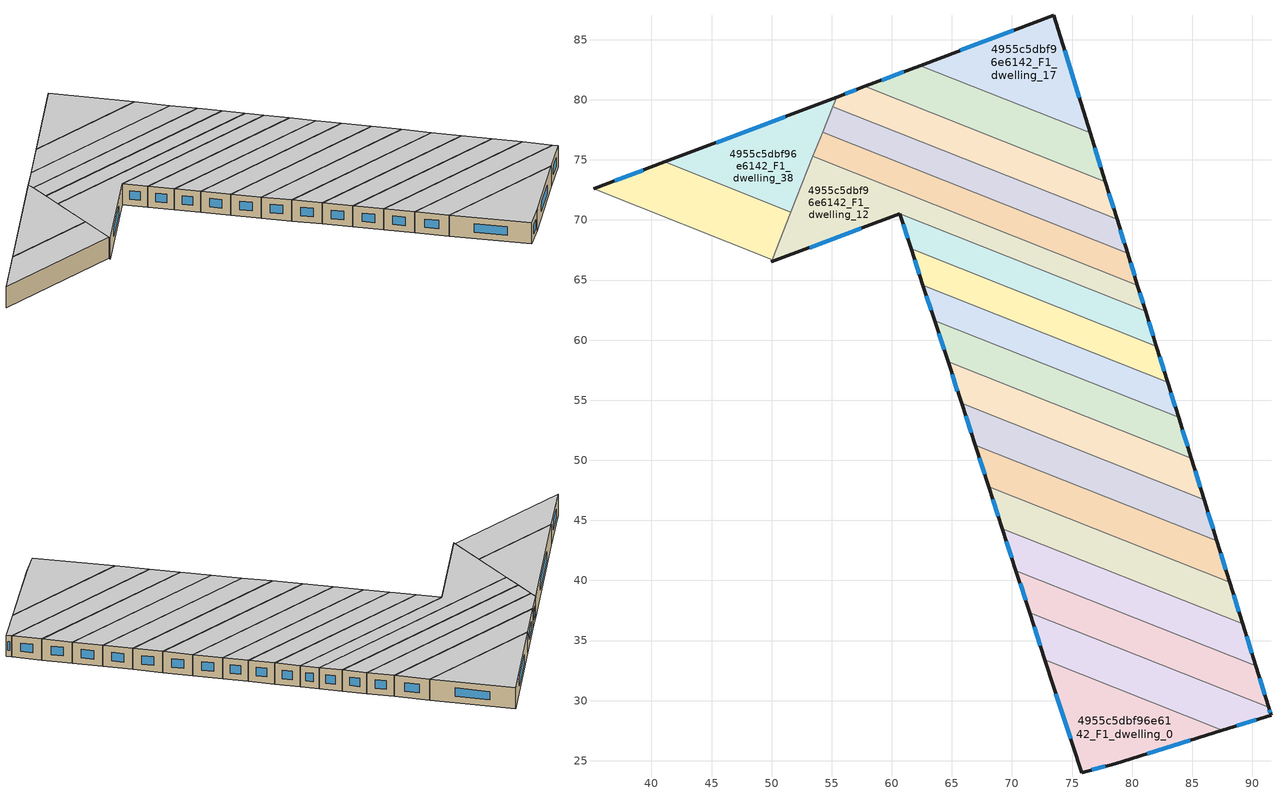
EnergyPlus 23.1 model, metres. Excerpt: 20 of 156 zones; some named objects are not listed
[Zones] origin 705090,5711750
4955c5dbf96e6142_F1_dwelling_0
 floor to 4955c5dbf96e6142_F0_dwelling_0 (EU_floor_Construction): 87.5,27.54 78.59,24.77 75.8,24 72.75,33.39 z3
 wall outside (EU_wall_Construction): 72.75,33.39 75.8,24 78.59,24.77 87.5,27.54 z3:6
 wall to 4955c5dbf96e6142_F1_dwelling_1 (EU_wall_Construction): 87.5,27.54 72.75,33.39 z3:6
 window (EU_Window_Construction): 81.26,25.6 84.83,26.71 / 76.64,24.23 77.76,24.54 / 73.66,30.58 74.89,26.81 z3.9:5.1
 ceiling to 4955c5dbf96e6142_F2_dwelling_0 (EU_floor_Construction): 87.5,27.54 72.75,33.39 75.8,24 78.59,24.77 z6
4955c5dbf96e6142_F1_dwelling_1
 floor to 4955c5dbf96e6142_F0_dwelling_1 (EU_floor_Construction): 91.36,29.43 91.55,28.8 87.5,27.54 72.75,33.39 71.47,37.32 z3
 wall outside (EU_wall_Construction): 71.47,37.32 72.75,33.39 / 87.5,27.54 91.55,28.8 91.36,29.43 z3:6
 wall to 4955c5dbf96e6142_F1_dwelling_2 (EU_wall_Construction): 91.36,29.43 71.47,37.32 z3:6
 window (EU_Window_Construction): 71.85,36.15 72.36,34.57 / 91.5,28.99 91.42,29.24 / 88.71,27.92 90.34,28.42 z3.9:5.1
 ceiling to 4955c5dbf96e6142_F2_dwelling_1 (EU_floor_Construction): 91.55,28.8 91.36,29.43 71.47,37.32 72.75,33.39 87.5,27.54 z6
4955c5dbf96e6142_F1_dwelling_10
 floor to 4955c5dbf96e6142_F0_dwelling_10 (EU_floor_Construction): 82.02,59.51 82.95,56.51 62.59,64.58 61.61,67.6 z3
 wall outside (EU_wall_Construction): 82.95,56.51 82.02,59.51 / 61.61,67.6 62.59,64.58 z3:6
 wall to 4955c5dbf96e6142_F1_dwelling_11 (EU_wall_Construction): 82.02,59.51 61.61,67.6 z3:6
 wall to 4955c5dbf96e6142_F1_dwelling_9 (EU_wall_Construction): 62.59,64.58 82.95,56.51 z3:6
 window (EU_Window_Construction): 82.67,57.41 82.3,58.61 / 61.91,66.7 62.3,65.49 z3.9:5.1
 ceiling to 4955c5dbf96e6142_F2_dwelling_10 (EU_floor_Construction): 82.95,56.51 82.02,59.51 61.61,67.6 62.59,64.58 z6
4955c5dbf96e6142_F1_dwelling_11
 floor to 4955c5dbf96e6142_F0_dwelling_11 (EU_floor_Construction): 81.12,62.41 82.02,59.51 61.61,67.6 60.66,70.53 z3
 wall outside (EU_wall_Construction): 82.02,59.51 81.12,62.41 / 60.66,70.53 61.61,67.6 z3:6
 wall to 4955c5dbf96e6142_F1_dwelling_12 (EU_wall_Construction): 81.12,62.41 60.66,70.53 z3:6
 window (EU_Window_Construction): 81.75,60.38 81.39,61.54 / 60.94,69.65 61.33,68.47 z3.9:5.1
 ceiling to 4955c5dbf96e6142_F2_dwelling_11 (EU_floor_Construction): 82.02,59.51 81.12,62.41 60.66,70.53 61.61,67.6 z6
4955c5dbf96e6142_F1_dwelling_12
 floor to 4955c5dbf96e6142_F0_dwelling_12 (EU_floor_Construction): 80.44,64.58 81.12,62.41 60.66,70.53 49.96,66.5 53.44,75.29 z3
 wall outside (EU_wall_Construction): 81.12,62.41 80.44,64.58 / 49.96,66.5 60.66,70.53 z3:6
 wall to 4955c5dbf96e6142_F1_dwelling_13 (EU_wall_Construction): 80.44,64.58 53.44,75.29 z3:6
 wall to 4955c5dbf96e6142_F1_dwelling_38 (EU_wall_Construction): 53.44,75.29 51.61,70.66 z3:6
 wall to 4955c5dbf96e6142_F1_dwelling_36 (EU_wall_Construction): 50.04,66.7 49.96,66.5 z3:6
 wall to 4955c5dbf96e6142_F1_dwelling_37 (EU_wall_Construction): 51.61,70.66 50.04,66.7 z3:6
 window (EU_Window_Construction): 80.91,63.06 80.65,63.93 / 53.16,67.71 57.46,69.32 z3.9:5.1
 ceiling to 4955c5dbf96e6142_F2_dwelling_12 (EU_floor_Construction): 81.12,62.41 80.44,64.58 53.44,75.29 49.96,66.5 60.66,70.53 z6
4955c5dbf96e6142_F1_dwelling_13
 floor to 4955c5dbf96e6142_F0_dwelling_13 (EU_floor_Construction): 79.62,67.22 80.44,64.58 53.44,75.29 54.24,77.29 z3
 wall outside (EU_wall_Construction): 80.44,64.58 79.62,67.22 z3:6
 wall to 4955c5dbf96e6142_F1_dwelling_14 (EU_wall_Construction): 79.62,67.22 54.24,77.29 z3:6
 wall to 4955c5dbf96e6142_F1_dwelling_38 (EU_wall_Construction): 54.24,77.29 53.44,75.29 z3:6
 window (EU_Window_Construction): 80.2,65.37 79.87,66.43 z3.9:5.1
 ceiling to 4955c5dbf96e6142_F2_dwelling_13 (EU_floor_Construction): 80.44,64.58 79.62,67.22 54.24,77.29 53.44,75.29 z6
4955c5dbf96e6142_F1_dwelling_14
 floor to 4955c5dbf96e6142_F0_dwelling_14 (EU_floor_Construction): 78.74,70.05 79.62,67.22 54.24,77.29 55.09,79.43 z3
 wall outside (EU_wall_Construction): 79.62,67.22 78.74,70.05 z3:6
 wall to 4955c5dbf96e6142_F1_dwelling_15 (EU_wall_Construction): 78.74,70.05 55.09,79.43 z3:6
 wall to 4955c5dbf96e6142_F1_dwelling_38 (EU_wall_Construction): 55.09,79.43 54.24,77.29 z3:6
 window (EU_Window_Construction): 79.36,68.07 79.01,69.2 z3.9:5.1
 ceiling to 4955c5dbf96e6142_F2_dwelling_14 (EU_floor_Construction): 79.62,67.22 78.74,70.05 55.09,79.43 54.24,77.29 z6
4955c5dbf96e6142_F1_dwelling_15
 floor to 4955c5dbf96e6142_F0_dwelling_15 (EU_floor_Construction): 77.77,73.18 78.74,70.05 55.09,79.43 55.4,80.22 57.77,81.11 z3
 wall outside (EU_wall_Construction): 57.77,81.11 55.4,80.22 / 78.74,70.05 77.77,73.18 z3:6
 wall to 4955c5dbf96e6142_F1_dwelling_16 (EU_wall_Construction): 77.77,73.18 57.77,81.11 z3:6
 wall to 4955c5dbf96e6142_F1_dwelling_38 (EU_wall_Construction): 55.4,80.22 55.09,79.43 z3:6
 window (EU_Window_Construction): 57.06,80.84 56.11,80.49 / 78.45,70.98 78.06,72.24 z3.9:5.1
 ceiling to 4955c5dbf96e6142_F2_dwelling_15 (EU_floor_Construction): 78.74,70.05 77.77,73.18 57.77,81.11 55.4,80.22 55.09,79.43 z6
4955c5dbf96e6142_F1_dwelling_16
 floor to 4955c5dbf96e6142_F0_dwelling_16 (EU_floor_Construction): 76.51,77.24 77.77,73.18 57.77,81.11 62.37,82.85 z3
 wall outside (EU_wall_Construction): 77.77,73.18 76.51,77.24 / 62.37,82.85 57.77,81.11 z3:6
 wall to 4955c5dbf96e6142_F1_dwelling_17 (EU_wall_Construction): 76.51,77.24 62.37,82.85 z3:6
 window (EU_Window_Construction): 77.4,74.39 76.89,76.02 / 60.99,82.33 59.15,81.63 z3.9:5.1
 ceiling to 4955c5dbf96e6142_F2_dwelling_16 (EU_floor_Construction): 77.77,73.18 76.51,77.24 62.37,82.85 57.77,81.11 z6
4955c5dbf96e6142_F1_dwelling_17
 floor to 4955c5dbf96e6142_F0_dwelling_17 (EU_floor_Construction): 73.47,87.04 76.51,77.24 62.37,82.85 z3
 wall outside (EU_wall_Construction): 76.51,77.24 73.47,87.04 62.37,82.85 z3:6
 window (EU_Window_Construction): 75.6,80.17 74.38,84.1 / 70.15,85.78 65.69,84.1 z3.9:5.1
 ceiling to 4955c5dbf96e6142_F2_dwelling_17 (EU_floor_Construction): 76.51,77.24 73.47,87.04 62.37,82.85 z6
4955c5dbf96e6142_F1_dwelling_2
 floor to 4955c5dbf96e6142_F0_dwelling_2 (EU_floor_Construction): 90.28,32.91 91.36,29.43 71.47,37.32 70.33,40.82 z3
 wall outside (EU_wall_Construction): 91.36,29.43 90.28,32.91 / 70.33,40.82 71.47,37.32 z3:6
 wall to 4955c5dbf96e6142_F1_dwelling_3 (EU_wall_Construction): 90.28,32.91 70.33,40.82 z3:6
 window (EU_Window_Construction): 91.03,30.48 90.6,31.87 / 70.67,39.78 71.13,38.37 z3.9:5.1
 ceiling to 4955c5dbf96e6142_F2_dwelling_2 (EU_floor_Construction): 91.36,29.43 90.28,32.91 70.33,40.82 71.47,37.32 z6
4955c5dbf96e6142_F1_dwelling_3
 floor to 4955c5dbf96e6142_F0_dwelling_3 (EU_floor_Construction): 89.2,36.38 90.28,32.91 70.33,40.82 69.19,44.32 z3
 wall outside (EU_wall_Construction): 90.28,32.91 89.2,36.38 / 69.19,44.32 70.33,40.82 z3:6
 wall to 4955c5dbf96e6142_F1_dwelling_4 (EU_wall_Construction): 89.2,36.38 69.19,44.32 z3:6
 window (EU_Window_Construction): 89.95,33.95 89.52,35.34 / 69.53,43.27 69.99,41.87 z3.9:5.1
 ceiling to 4955c5dbf96e6142_F2_dwelling_3 (EU_floor_Construction): 90.28,32.91 89.2,36.38 69.19,44.32 70.33,40.82 z6
4955c5dbf96e6142_F1_dwelling_37
 floor to 4955c5dbf96e6142_F0_dwelling_37 (EU_floor_Construction): 51.61,70.66 50.04,66.7 35.18,72.59 41.1,74.82 z3
 wall outside (EU_wall_Construction): 41.1,74.82 35.18,72.59 z3:6
 wall to 4955c5dbf96e6142_F1_dwelling_36 (EU_wall_Construction): 35.18,72.59 50.04,66.7 z3:6
 wall to 4955c5dbf96e6142_F1_dwelling_38 (EU_wall_Construction): 51.61,70.66 41.1,74.82 z3:6
 window (EU_Window_Construction): 39.33,74.16 36.95,73.26 z3.9:5.1
 ceiling to 4955c5dbf96e6142_F2_dwelling_37 (EU_floor_Construction): 50.04,66.7 51.61,70.66 41.1,74.82 35.18,72.59 z6
4955c5dbf96e6142_F1_dwelling_38
 floor to 4955c5dbf96e6142_F0_dwelling_38 (EU_floor_Construction): 55.4,80.22 51.61,70.66 41.1,74.82 z3
 wall outside (EU_wall_Construction): 55.4,80.22 41.1,74.82 z3:6
 window (EU_Window_Construction): 51.12,78.6 45.38,76.44 z3.9:5.1
 ceiling to 4955c5dbf96e6142_F2_dwelling_38 (EU_floor_Construction): 51.61,70.66 55.4,80.22 41.1,74.82 z6
4955c5dbf96e6142_F1_dwelling_4
 floor to 4955c5dbf96e6142_F0_dwelling_4 (EU_floor_Construction): 88.13,39.84 89.2,36.38 69.19,44.32 68.06,47.8 z3
 wall outside (EU_wall_Construction): 89.2,36.38 88.13,39.84 / 68.06,47.8 69.19,44.32 z3:6
 wall to 4955c5dbf96e6142_F1_dwelling_5 (EU_wall_Construction): 88.13,39.84 68.06,47.8 z3:6
 window (EU_Window_Construction): 88.88,37.42 88.45,38.8 / 68.4,46.76 68.85,45.36 z3.9:5.1
 ceiling to 4955c5dbf96e6142_F2_dwelling_4 (EU_floor_Construction): 89.2,36.38 88.13,39.84 68.06,47.8 69.19,44.32 z6
4955c5dbf96e6142_F1_dwelling_5
 floor to 4955c5dbf96e6142_F0_dwelling_5 (EU_floor_Construction): 87.06,43.29 88.13,39.84 68.06,47.8 66.93,51.27 z3
 wall outside (EU_wall_Construction): 88.13,39.84 87.06,43.29 / 66.93,51.27 68.06,47.8 z3:6
 wall to 4955c5dbf96e6142_F1_dwelling_6 (EU_wall_Construction): 87.06,43.29 66.93,51.27 z3:6
 window (EU_Window_Construction): 87.81,40.87 87.38,42.25 / 67.27,50.23 67.72,48.84 z3.9:5.1
 ceiling to 4955c5dbf96e6142_F2_dwelling_5 (EU_floor_Construction): 88.13,39.84 87.06,43.29 66.93,51.27 68.06,47.8 z6
4955c5dbf96e6142_F1_dwelling_6
 floor to 4955c5dbf96e6142_F0_dwelling_6 (EU_floor_Construction): 85.99,46.72 87.06,43.29 66.93,51.27 65.8,54.73 z3
 wall outside (EU_wall_Construction): 87.06,43.29 85.99,46.72 / 65.8,54.73 66.93,51.27 z3:6
 wall to 4955c5dbf96e6142_F1_dwelling_7 (EU_wall_Construction): 85.99,46.72 65.8,54.73 z3:6
 window (EU_Window_Construction): 86.74,44.32 86.31,45.7 / 66.14,53.69 66.59,52.31 z3.9:5.1
 ceiling to 4955c5dbf96e6142_F2_dwelling_6 (EU_floor_Construction): 87.06,43.29 85.99,46.72 65.8,54.73 66.93,51.27 z6
4955c5dbf96e6142_F1_dwelling_7
 floor to 4955c5dbf96e6142_F0_dwelling_7 (EU_floor_Construction): 84.92,50.15 85.99,46.72 65.8,54.73 64.68,58.18 z3
 wall outside (EU_wall_Construction): 85.99,46.72 84.92,50.15 / 64.68,58.18 65.8,54.73 z3:6
 wall to 4955c5dbf96e6142_F1_dwelling_8 (EU_wall_Construction): 84.92,50.15 64.68,58.18 z3:6
 window (EU_Window_Construction): 85.67,47.75 85.24,49.13 / 65.01,57.15 65.46,55.76 z3.9:5.1
 ceiling to 4955c5dbf96e6142_F2_dwelling_7 (EU_floor_Construction): 85.99,46.72 84.92,50.15 64.68,58.18 65.8,54.73 z6
4955c5dbf96e6142_F1_dwelling_8
 floor to 4955c5dbf96e6142_F0_dwelling_8 (EU_floor_Construction): 83.86,53.56 84.92,50.15 64.68,58.18 63.56,61.62 z3
 wall outside (EU_wall_Construction): 84.92,50.15 83.86,53.56 / 63.56,61.62 64.68,58.18 z3:6
 wall to 4955c5dbf96e6142_F1_dwelling_9 (EU_wall_Construction): 83.86,53.56 63.56,61.62 z3:6
 window (EU_Window_Construction): 84.61,51.17 84.18,52.54 / 63.89,60.59 64.34,59.21 z3.9:5.1
 ceiling to 4955c5dbf96e6142_F2_dwelling_8 (EU_floor_Construction): 84.92,50.15 83.86,53.56 63.56,61.62 64.68,58.18 z6
4955c5dbf96e6142_F1_dwelling_9
 floor to 4955c5dbf96e6142_F0_dwelling_9 (EU_floor_Construction): 82.95,56.51 83.86,53.56 63.56,61.62 62.59,64.58 z3
 wall outside (EU_wall_Construction): 62.59,64.58 63.56,61.62 / 83.86,53.56 82.95,56.51 z3:6
 window (EU_Window_Construction): 62.88,63.69 63.27,62.5 / 83.59,54.45 83.22,55.63 z3.9:5.1
 ceiling to 4955c5dbf96e6142_F2_dwelling_9 (EU_floor_Construction): 83.86,53.56 82.95,56.51 62.59,64.58 63.56,61.62 z6
[Building]
EU S2 Campaign: North Axis=0; Terrain=City; Solar Distribution=FullExterior
[Site:Location]
London: Latitude=51.5; Longitude=-0.5; Time Zone=0; Elevation=25
[SizingPeriod:WeatherFileDays]
AnnualSizingPeriod: Begin Month=1; Begin Day of Month=1; End Month=12; End Day of Month=31; Day of Week for Start Day=Monday; Use Weather File Daylight Saving Period=No; Use Weather File Rain and Snow Indicators=No
[MATERIAL]
EU_InternalMass_Material: Roughness=MediumRough; Thickness=0.1; Conductivity=1; Density=1800; Specific Heat=900; Thermal Absorptance=0.9; Solar Absorptance=0.7; Visible Absorptance=0.7
[MATERIAL:NOMASS] Roughness=MediumRough; Thermal Absorptance=0.9; Solar Absorptance=0.7; Visible Absorptance=0.7
Name | Thermal Resistance
EU_wall_NoMass | 1.04674
EU_floor_NoMass | 2.04616
[WINDOWMATERIAL:SIMPLEGLAZINGSYSTEM]
EU_Window_SimpleGlazing: UFactor=4.25843; Solar Heat Gain Coefficient=0.85; Visible Transmittance=0.85
[CONSTRUCTION]
EU_wall_Construction: EU_wall_NoMass
EU_floor_Construction: EU_floor_NoMass
EU_Window_Construction: EU_Window_SimpleGlazing
EU_InternalMass_Construction: EU_InternalMass_Material
[ZONE] Type=1; Multiplier=1; Ceiling Height=autocalculate; Floor Area=autocalculate; Part of Total Floor Area=Yes
Name | Volume
4955c5dbf96e6142_F1_dwelling_0 | 182.285
4955c5dbf96e6142_F1_dwelling_1 | 182.269
4955c5dbf96e6142_F1_dwelling_10 | 160.585
4955c5dbf96e6142_F1_dwelling_11 | 156.221
4955c5dbf96e6142_F1_dwelling_12 | 255.061
4955c5dbf96e6142_F1_dwelling_13 | 182.22
4955c5dbf96e6142_F1_dwelling_14 | 182.281
4955c5dbf96e6142_F1_dwelling_15 | 182.251
4955c5dbf96e6142_F1_dwelling_16 | 182.292
4955c5dbf96e6142_F1_dwelling_17 | 182.26
4955c5dbf96e6142_F1_dwelling_2 | 182.227
4955c5dbf96e6142_F1_dwelling_3 | 182.314
4955c5dbf96e6142_F1_dwelling_37 | 174.38
4955c5dbf96e6142_F1_dwelling_38 | 174.381
4955c5dbf96e6142_F1_dwelling_4 | 182.254
4955c5dbf96e6142_F1_dwelling_5 | 182.284
4955c5dbf96e6142_F1_dwelling_6 | 182.257
4955c5dbf96e6142_F1_dwelling_7 | 182.317
4955c5dbf96e6142_F1_dwelling_8 | 181.883
4955c5dbf96e6142_F1_dwelling_9 | 157.656
[INTERNALMASS] Construction=EU_InternalMass_Construction
Name | Zone or ZoneList | Surface Area
4955c5dbf96e6142_F1_dwelling_0_EU_InternalMass | 4955c5dbf96e6142_F1_dwelling_0 | 60.7616
4955c5dbf96e6142_F1_dwelling_1_EU_InternalMass | 4955c5dbf96e6142_F1_dwelling_1 | 60.7565
4955c5dbf96e6142_F1_dwelling_2_EU_InternalMass | 4955c5dbf96e6142_F1_dwelling_2 | 60.7424
4955c5dbf96e6142_F1_dwelling_3_EU_InternalMass | 4955c5dbf96e6142_F1_dwelling_3 | 60.7713
4955c5dbf96e6142_F1_dwelling_4_EU_InternalMass | 4955c5dbf96e6142_F1_dwelling_4 | 60.7513
4955c5dbf96e6142_F1_dwelling_5_EU_InternalMass | 4955c5dbf96e6142_F1_dwelling_5 | 60.7615
4955c5dbf96e6142_F1_dwelling_6_EU_InternalMass | 4955c5dbf96e6142_F1_dwelling_6 | 60.7521
4955c5dbf96e6142_F1_dwelling_7_EU_InternalMass | 4955c5dbf96e6142_F1_dwelling_7 | 60.7724
4955c5dbf96e6142_F1_dwelling_8_EU_InternalMass | 4955c5dbf96e6142_F1_dwelling_8 | 60.6278
4955c5dbf96e6142_F1_dwelling_9_EU_InternalMass | 4955c5dbf96e6142_F1_dwelling_9 | 52.5509
4955c5dbf96e6142_F1_dwelling_10_EU_InternalMass | 4955c5dbf96e6142_F1_dwelling_10 | 53.5293
4955c5dbf96e6142_F1_dwelling_11_EU_InternalMass | 4955c5dbf96e6142_F1_dwelling_11 | 52.0734
4955c5dbf96e6142_F1_dwelling_12_EU_InternalMass | 4955c5dbf96e6142_F1_dwelling_12 | 85.017
4955c5dbf96e6142_F1_dwelling_13_EU_InternalMass | 4955c5dbf96e6142_F1_dwelling_13 | 60.7398
4955c5dbf96e6142_F1_dwelling_14_EU_InternalMass | 4955c5dbf96e6142_F1_dwelling_14 | 60.7606
4955c5dbf96e6142_F1_dwelling_15_EU_InternalMass | 4955c5dbf96e6142_F1_dwelling_15 | 60.75
4955c5dbf96e6142_F1_dwelling_16_EU_InternalMass | 4955c5dbf96e6142_F1_dwelling_16 | 60.7642
4955c5dbf96e6142_F1_dwelling_17_EU_InternalMass | 4955c5dbf96e6142_F1_dwelling_17 | 60.7531
4955c5dbf96e6142_F1_dwelling_37_EU_InternalMass | 4955c5dbf96e6142_F1_dwelling_37 | 58.1267
4955c5dbf96e6142_F1_dwelling_38_EU_InternalMass | 4955c5dbf96e6142_F1_dwelling_38 | 58.1273
[OTHEREQUIPMENT] Fuel Type=Electricity; Design Level Calculation Method=Watts/Area; Power per Zone Floor Area=1; Fraction Latent=0; Fraction Radiant=0; Fraction Lost=0; Carbon Dioxide Generation Rate=0; EndUse Subcategory=EU_Step8_InternalGains
Name | Zone or ZoneList or Space or SpaceList | Schedule
EU_Step8_InternalGain_4955c5dbf96e6142_F1_dwelling_0_f000 | 4955c5dbf96e6142_F1_dwelling_0 | EU_Step8_GainSchedule_4955c5dbf96e6142_F1_dwelling_0_f000
EU_Step8_InternalGain_4955c5dbf96e6142_F1_dwelling_1_f000 | 4955c5dbf96e6142_F1_dwelling_1 | EU_Step8_GainSchedule_4955c5dbf96e6142_F1_dwelling_1_f000
EU_Step8_InternalGain_4955c5dbf96e6142_F1_dwelling_2_f000 | 4955c5dbf96e6142_F1_dwelling_2 | EU_Step8_GainSchedule_4955c5dbf96e6142_F1_dwelling_2_f000
EU_Step8_InternalGain_4955c5dbf96e6142_F1_dwelling_3_f000 | 4955c5dbf96e6142_F1_dwelling_3 | EU_Step8_GainSchedule_4955c5dbf96e6142_F1_dwelling_3_f000
EU_Step8_InternalGain_4955c5dbf96e6142_F1_dwelling_4_f000 | 4955c5dbf96e6142_F1_dwelling_4 | EU_Step8_GainSchedule_4955c5dbf96e6142_F1_dwelling_4_f000
EU_Step8_InternalGain_4955c5dbf96e6142_F1_dwelling_5_f000 | 4955c5dbf96e6142_F1_dwelling_5 | EU_Step8_GainSchedule_4955c5dbf96e6142_F1_dwelling_5_f000
EU_Step8_InternalGain_4955c5dbf96e6142_F1_dwelling_6_f000 | 4955c5dbf96e6142_F1_dwelling_6 | EU_Step8_GainSchedule_4955c5dbf96e6142_F1_dwelling_6_f000
EU_Step8_InternalGain_4955c5dbf96e6142_F1_dwelling_7_f000 | 4955c5dbf96e6142_F1_dwelling_7 | EU_Step8_GainSchedule_4955c5dbf96e6142_F1_dwelling_7_f000
EU_Step8_InternalGain_4955c5dbf96e6142_F1_dwelling_8_f000 | 4955c5dbf96e6142_F1_dwelling_8 | EU_Step8_GainSchedule_4955c5dbf96e6142_F1_dwelling_8_f000
EU_Step8_InternalGain_4955c5dbf96e6142_F1_dwelling_9_f000 | 4955c5dbf96e6142_F1_dwelling_9 | EU_Step8_GainSchedule_4955c5dbf96e6142_F1_dwelling_9_f000
EU_Step8_InternalGain_4955c5dbf96e6142_F1_dwelling_10_f000 | 4955c5dbf96e6142_F1_dwelling_10 | EU_Step8_GainSchedule_4955c5dbf96e6142_F1_dwelling_10_f000
EU_Step8_InternalGain_4955c5dbf96e6142_F1_dwelling_11_f000 | 4955c5dbf96e6142_F1_dwelling_11 | EU_Step8_GainSchedule_4955c5dbf96e6142_F1_dwelling_11_f000
EU_Step8_InternalGain_4955c5dbf96e6142_F1_dwelling_12_f000 | 4955c5dbf96e6142_F1_dwelling_12 | EU_Step8_GainSchedule_4955c5dbf96e6142_F1_dwelling_12_f000
EU_Step8_InternalGain_4955c5dbf96e6142_F1_dwelling_13_f000 | 4955c5dbf96e6142_F1_dwelling_13 | EU_Step8_GainSchedule_4955c5dbf96e6142_F1_dwelling_13_f000
EU_Step8_InternalGain_4955c5dbf96e6142_F1_dwelling_14_f000 | 4955c5dbf96e6142_F1_dwelling_14 | EU_Step8_GainSchedule_4955c5dbf96e6142_F1_dwelling_14_f000
EU_Step8_InternalGain_4955c5dbf96e6142_F1_dwelling_15_f000 | 4955c5dbf96e6142_F1_dwelling_15 | EU_Step8_GainSchedule_4955c5dbf96e6142_F1_dwelling_15_f000
EU_Step8_InternalGain_4955c5dbf96e6142_F1_dwelling_16_f000 | 4955c5dbf96e6142_F1_dwelling_16 | EU_Step8_GainSchedule_4955c5dbf96e6142_F1_dwelling_16_f000
EU_Step8_InternalGain_4955c5dbf96e6142_F1_dwelling_17_f000 | 4955c5dbf96e6142_F1_dwelling_17 | EU_Step8_GainSchedule_4955c5dbf96e6142_F1_dwelling_17_f000
EU_Step8_InternalGain_4955c5dbf96e6142_F1_dwelling_37_f000 | 4955c5dbf96e6142_F1_dwelling_37 | EU_Step8_GainSchedule_4955c5dbf96e6142_F1_dwelling_37_f000
EU_Step8_InternalGain_4955c5dbf96e6142_F1_dwelling_38_f000 | 4955c5dbf96e6142_F1_dwelling_38 | EU_Step8_GainSchedule_4955c5dbf96e6142_F1_dwelling_38_f000
[ZONEVENTILATION:DESIGNFLOWRATE] Schedule=EU_AlwaysOn; Design Flow Rate Calculation Method=AirChanges/Hour; Air Changes per Hour=0.488719; Ventilation Type=Natural; Fan Pressure Rise=0; Fan Total Efficiency=1; Constant Term Coefficient=1; Temperature Term Coefficient=0; Velocity Term Coefficient=0; Velocity Squared Term Coefficient=0; Minimum Indoor Temperature=-100; Maximum Indoor Temperature=100; Delta Temperature=-100; Minimum Outdoor Temperature=-100; Maximum Outdoor Temperature=100; Maximum Wind Speed=40
Name | Zone or ZoneList or Space or SpaceList
EU_ConstantAir_4955c5dbf96e6142_F1_dwelling_0 | 4955c5dbf96e6142_F1_dwelling_0
EU_ConstantAir_4955c5dbf96e6142_F1_dwelling_1 | 4955c5dbf96e6142_F1_dwelling_1
EU_ConstantAir_4955c5dbf96e6142_F1_dwelling_2 | 4955c5dbf96e6142_F1_dwelling_2
EU_ConstantAir_4955c5dbf96e6142_F1_dwelling_3 | 4955c5dbf96e6142_F1_dwelling_3
EU_ConstantAir_4955c5dbf96e6142_F1_dwelling_4 | 4955c5dbf96e6142_F1_dwelling_4
EU_ConstantAir_4955c5dbf96e6142_F1_dwelling_5 | 4955c5dbf96e6142_F1_dwelling_5
EU_ConstantAir_4955c5dbf96e6142_F1_dwelling_6 | 4955c5dbf96e6142_F1_dwelling_6
EU_ConstantAir_4955c5dbf96e6142_F1_dwelling_7 | 4955c5dbf96e6142_F1_dwelling_7
EU_ConstantAir_4955c5dbf96e6142_F1_dwelling_8 | 4955c5dbf96e6142_F1_dwelling_8
EU_ConstantAir_4955c5dbf96e6142_F1_dwelling_9 | 4955c5dbf96e6142_F1_dwelling_9
EU_ConstantAir_4955c5dbf96e6142_F1_dwelling_10 | 4955c5dbf96e6142_F1_dwelling_10
EU_ConstantAir_4955c5dbf96e6142_F1_dwelling_11 | 4955c5dbf96e6142_F1_dwelling_11
EU_ConstantAir_4955c5dbf96e6142_F1_dwelling_12 | 4955c5dbf96e6142_F1_dwelling_12
EU_ConstantAir_4955c5dbf96e6142_F1_dwelling_13 | 4955c5dbf96e6142_F1_dwelling_13
EU_ConstantAir_4955c5dbf96e6142_F1_dwelling_14 | 4955c5dbf96e6142_F1_dwelling_14
EU_ConstantAir_4955c5dbf96e6142_F1_dwelling_15 | 4955c5dbf96e6142_F1_dwelling_15
EU_ConstantAir_4955c5dbf96e6142_F1_dwelling_16 | 4955c5dbf96e6142_F1_dwelling_16
EU_ConstantAir_4955c5dbf96e6142_F1_dwelling_17 | 4955c5dbf96e6142_F1_dwelling_17
EU_ConstantAir_4955c5dbf96e6142_F1_dwelling_37 | 4955c5dbf96e6142_F1_dwelling_37
EU_ConstantAir_4955c5dbf96e6142_F1_dwelling_38 | 4955c5dbf96e6142_F1_dwelling_38
[HVACTEMPLATE:ZONE:IDEALLOADSAIRSYSTEM] System Availability Schedule=EU_AlwaysOn; Maximum Heating Supply Air Temperature=50; Minimum Cooling Supply Air Temperature=13; Maximum Heating Supply Air Humidity Ratio=0.0156; Minimum Cooling Supply Air Humidity Ratio=0.0077; Heating Limit=NoLimit; Cooling Limit=NoLimit; Heating Availability Schedule=EU_AlwaysOn; Cooling Availability Schedule=EU_CoolingOff; Dehumidification Control Type=ConstantSensibleHeatRatio; Cooling Sensible Heat Ratio=0.7; Dehumidification Setpoint=60; Humidification Control Type=None; Humidification Setpoint=30; Outdoor Air Method=None; Outdoor Air Flow Rate per Person=0.00944; Outdoor Air Flow Rate per Zone Floor Area=0; Outdoor Air Flow Rate per Zone=0; Demand Controlled Ventilation Type=None; Outdoor Air Economizer Type=NoEconomizer; Heat Recovery Type=None; Sensible Heat Recovery Effectiveness=0.7; Latent Heat Recovery Effectiveness=0.65
Name | Template Thermostat
4955c5dbf96e6142_F1_dwelling_0 | EU_HeatOnly_4955c5dbf96e6142_F1_dwelling_0
4955c5dbf96e6142_F1_dwelling_1 | EU_HeatOnly_4955c5dbf96e6142_F1_dwelling_1
4955c5dbf96e6142_F1_dwelling_2 | EU_HeatOnly_4955c5dbf96e6142_F1_dwelling_2
4955c5dbf96e6142_F1_dwelling_3 | EU_HeatOnly_4955c5dbf96e6142_F1_dwelling_3
4955c5dbf96e6142_F1_dwelling_4 | EU_HeatOnly_4955c5dbf96e6142_F1_dwelling_4
4955c5dbf96e6142_F1_dwelling_5 | EU_HeatOnly_4955c5dbf96e6142_F1_dwelling_5
4955c5dbf96e6142_F1_dwelling_6 | EU_HeatOnly_4955c5dbf96e6142_F1_dwelling_6
4955c5dbf96e6142_F1_dwelling_7 | EU_HeatOnly_4955c5dbf96e6142_F1_dwelling_7
4955c5dbf96e6142_F1_dwelling_8 | EU_HeatOnly_4955c5dbf96e6142_F1_dwelling_8
4955c5dbf96e6142_F1_dwelling_9 | EU_HeatOnly_4955c5dbf96e6142_F1_dwelling_9
4955c5dbf96e6142_F1_dwelling_10 | EU_HeatOnly_4955c5dbf96e6142_F1_dwelling_10
4955c5dbf96e6142_F1_dwelling_11 | EU_HeatOnly_4955c5dbf96e6142_F1_dwelling_11
4955c5dbf96e6142_F1_dwelling_12 | EU_HeatOnly_4955c5dbf96e6142_F1_dwelling_12
4955c5dbf96e6142_F1_dwelling_13 | EU_HeatOnly_4955c5dbf96e6142_F1_dwelling_13
4955c5dbf96e6142_F1_dwelling_14 | EU_HeatOnly_4955c5dbf96e6142_F1_dwelling_14
4955c5dbf96e6142_F1_dwelling_15 | EU_HeatOnly_4955c5dbf96e6142_F1_dwelling_15
4955c5dbf96e6142_F1_dwelling_16 | EU_HeatOnly_4955c5dbf96e6142_F1_dwelling_16
4955c5dbf96e6142_F1_dwelling_17 | EU_HeatOnly_4955c5dbf96e6142_F1_dwelling_17
4955c5dbf96e6142_F1_dwelling_37 | EU_HeatOnly_4955c5dbf96e6142_F1_dwelling_37
4955c5dbf96e6142_F1_dwelling_38 | EU_HeatOnly_4955c5dbf96e6142_F1_dwelling_38
[SIZING:ZONE] Zone Cooling Design Supply Air Temperature Input Method=SupplyAirTemperature; Zone Cooling Design Supply Air Temperature=13; Zone Heating Design Supply Air Temperature Input Method=SupplyAirTemperature; Zone Heating Design Supply Air Temperature=50; Zone Cooling Design Supply Air Humidity Ratio=0.008; Zone Heating Design Supply Air Humidity Ratio=0.008; Cooling Design Air Flow Method=DesignDay; Cooling Design Air Flow Rate=0; Cooling Minimum Air Flow per Zone Floor Area=0.000762; Cooling Minimum Air Flow=0; Cooling Minimum Air Flow Fraction=0.2; Heating Design Air Flow Method=DesignDay; Heating Design Air Flow Rate=0; Heating Maximum Air Flow per Zone Floor Area=0.002032; Heating Maximum Air Flow=0.141576; Heating Maximum Air Flow Fraction=0.3; Account for Dedicated Outdoor Air System=No; Dedicated Outdoor Air System Control Strategy=NeutralSupplyAir; Dedicated Outdoor Air Low Setpoint Temperature for Design=autosize; Dedicated Outdoor Air High Setpoint Temperature for Design=autosize; Zone Load Sizing Method=Sensible Load Only No Latent Load; Zone Latent Cooling Design Supply Air Humidity Ratio Input Method=HumidityRatioDifference; Zone Cooling Design Supply Air Humidity Ratio Difference=0.005; Zone Latent Heating Design Supply Air Humidity Ratio Input Method=HumidityRatioDifference; Zone Humidification Design Supply Air Humidity Ratio Difference=0.005
4955c5dbf96e6142_F1_dwelling_0; 4955c5dbf96e6142_F1_dwelling_1; 4955c5dbf96e6142_F1_dwelling_2; 4955c5dbf96e6142_F1_dwelling_3; 4955c5dbf96e6142_F1_dwelling_4; 4955c5dbf96e6142_F1_dwelling_5; 4955c5dbf96e6142_F1_dwelling_6; 4955c5dbf96e6142_F1_dwelling_7; 4955c5dbf96e6142_F1_dwelling_8; 4955c5dbf96e6142_F1_dwelling_9; 4955c5dbf96e6142_F1_dwelling_10; 4955c5dbf96e6142_F1_dwelling_11; 4955c5dbf96e6142_F1_dwelling_12; 4955c5dbf96e6142_F1_dwelling_13; 4955c5dbf96e6142_F1_dwelling_14; 4955c5dbf96e6142_F1_dwelling_15; 4955c5dbf96e6142_F1_dwelling_16; 4955c5dbf96e6142_F1_dwelling_17; 4955c5dbf96e6142_F1_dwelling_37; 4955c5dbf96e6142_F1_dwelling_38
[SCHEDULE:CONSTANT]
Name | Hourly Value
EU_AlwaysOn | 1
EU_CoolingOff | 0
[SCHEDULE:FILE] Column Number=1; Rows to Skip at Top=0; Number of Hours of Data=8760; Column Separator=Comma; Interpolate to Timestep=No; Minutes per Item=60; Adjust Schedule for Daylight Savings=Yes
Name | File
EU_Step8_GainSchedule_4955c5dbf96e6142_F1_dwelling_0_f000 | ../../schedules/4955c5dbf96e6142/4955c5dbf96e6142_F1_dwelling_0_f000_gain.csv
EU_Step8_GainSchedule_4955c5dbf96e6142_F1_dwelling_1_f000 | ../../schedules/4955c5dbf96e6142/4955c5dbf96e6142_F1_dwelling_1_f000_gain.csv
EU_Step8_GainSchedule_4955c5dbf96e6142_F1_dwelling_2_f000 | ../../schedules/4955c5dbf96e6142/4955c5dbf96e6142_F1_dwelling_2_f000_gain.csv
EU_Step8_GainSchedule_4955c5dbf96e6142_F1_dwelling_3_f000 | ../../schedules/4955c5dbf96e6142/4955c5dbf96e6142_F1_dwelling_3_f000_gain.csv
EU_Step8_GainSchedule_4955c5dbf96e6142_F1_dwelling_4_f000 | ../../schedules/4955c5dbf96e6142/4955c5dbf96e6142_F1_dwelling_4_f000_gain.csv
EU_Step8_GainSchedule_4955c5dbf96e6142_F1_dwelling_5_f000 | ../../schedules/4955c5dbf96e6142/4955c5dbf96e6142_F1_dwelling_5_f000_gain.csv
EU_Step8_GainSchedule_4955c5dbf96e6142_F1_dwelling_6_f000 | ../../schedules/4955c5dbf96e6142/4955c5dbf96e6142_F1_dwelling_6_f000_gain.csv
EU_Step8_GainSchedule_4955c5dbf96e6142_F1_dwelling_7_f000 | ../../schedules/4955c5dbf96e6142/4955c5dbf96e6142_F1_dwelling_7_f000_gain.csv
EU_Step8_GainSchedule_4955c5dbf96e6142_F1_dwelling_8_f000 | ../../schedules/4955c5dbf96e6142/4955c5dbf96e6142_F1_dwelling_8_f000_gain.csv
EU_Step8_GainSchedule_4955c5dbf96e6142_F1_dwelling_9_f000 | ../../schedules/4955c5dbf96e6142/4955c5dbf96e6142_F1_dwelling_9_f000_gain.csv
EU_Step8_GainSchedule_4955c5dbf96e6142_F1_dwelling_10_f000 | ../../schedules/4955c5dbf96e6142/4955c5dbf96e6142_F1_dwelling_10_f000_gain.csv
EU_Step8_GainSchedule_4955c5dbf96e6142_F1_dwelling_11_f000 | ../../schedules/4955c5dbf96e6142/4955c5dbf96e6142_F1_dwelling_11_f000_gain.csv
EU_Step8_GainSchedule_4955c5dbf96e6142_F1_dwelling_12_f000 | ../../schedules/4955c5dbf96e6142/4955c5dbf96e6142_F1_dwelling_12_f000_gain.csv
EU_Step8_GainSchedule_4955c5dbf96e6142_F1_dwelling_13_f000 | ../../schedules/4955c5dbf96e6142/4955c5dbf96e6142_F1_dwelling_13_f000_gain.csv
EU_Step8_GainSchedule_4955c5dbf96e6142_F1_dwelling_14_f000 | ../../schedules/4955c5dbf96e6142/4955c5dbf96e6142_F1_dwelling_14_f000_gain.csv
EU_Step8_GainSchedule_4955c5dbf96e6142_F1_dwelling_15_f000 | ../../schedules/4955c5dbf96e6142/4955c5dbf96e6142_F1_dwelling_15_f000_gain.csv
EU_Step8_GainSchedule_4955c5dbf96e6142_F1_dwelling_16_f000 | ../../schedules/4955c5dbf96e6142/4955c5dbf96e6142_F1_dwelling_16_f000_gain.csv
EU_Step8_GainSchedule_4955c5dbf96e6142_F1_dwelling_17_f000 | ../../schedules/4955c5dbf96e6142/4955c5dbf96e6142_F1_dwelling_17_f000_gain.csv
EU_Step8_GainSchedule_4955c5dbf96e6142_F1_dwelling_37_f000 | ../../schedules/4955c5dbf96e6142/4955c5dbf96e6142_F1_dwelling_37_f000_gain.csv
EU_Step8_GainSchedule_4955c5dbf96e6142_F1_dwelling_38_f000 | ../../schedules/4955c5dbf96e6142/4955c5dbf96e6142_F1_dwelling_38_f000_gain.csv
